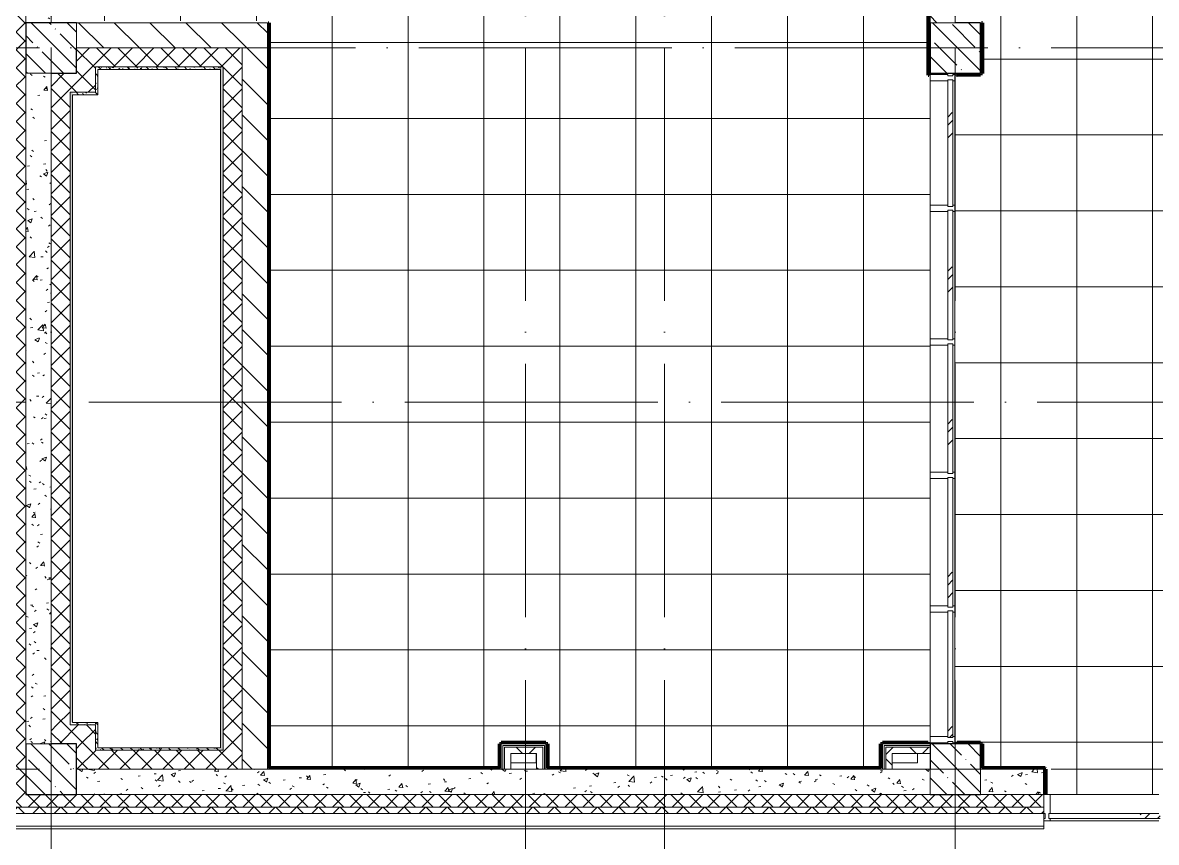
# Model space of a CAD drawing. Header units: millimetres. Extents: x -4370 to 196781, y -4577 to 61202.
# Drawn here: x 113825 to 122789, y 9648 to 16125 of the extents above; entities that cross this region are included whole.
import ezdxf

# ---------------------------------------------------------------- set-up
doc = ezdxf.new("R2010")
doc.units = ezdxf.units.MM
doc.linetypes.add('ADSK_Линия сетки', pattern=[2500, 2000, -250, 0, -250])
for name, color, linetype, lineweight in [('A-FLOR-____-OTLN', 192, 'Continuous', 9), ('A-FLOR-____-PATT', 8, 'Continuous', 9), ('A-GLAZ-____-MCUT', 151, 'Continuous', 9), ('A-GLAZ-____-OTLN', 151, 'Continuous', 9), ('A-GLAZ-CURT-OTLN', 52, 'Continuous', 9), ('A-GLAZ-CWMG-MCUT', 51, 'Continuous', 9), ('A-GLAZ-CWMG-OTLN', 51, 'Continuous', 9), ('A-WALL-____-MCUT', 113, 'Continuous', 9), ('A-WALL-____-PATT', 111, 'Continuous', 9), ('A-WALL-FNSH-MCUT', 113, 'Continuous', 9), ('I-WALL-____-OTLN', 2, 'Continuous', 9), ('S-COLS-____-MCUT', 52, 'Continuous', 9), ('S-COLS-____-OTLN', 52, 'Continuous', 9), ('S-GRID-____-OTLN', 1, 'Continuous', 9)]:
    doc.layers.add(name, color=color, linetype=linetype, lineweight=lineweight)
pattern_1 = [(45, (0, 0), (-70.71068, 70.71068), []), (135, (0, 0), (-70.71068, -70.71068), [])]
pattern_2 = [(135, (0, 0), (-84.85281, -84.85281), []), (225, (0, 0), (84.85281, -84.85281), [])]
pattern_3 = [(50, (0, 0), (364.3679, -31.8783), [38.1, -419.1]), (355, (0, 0), (-70.4859, 382.1133), [30.48, -335.28]), (100.451, (30.36, -2.66), (293.885, 350.2334), [32.38, -356.18]), (46.184, (0, 101.6), (542.1585, -84.0858), [57.15, -628.65]), (96.636, (45.2, 94.6), (474.805, 494.8554), [48.57, -534.27]), (351.184, (0, 101.6), (474.8102, 494.85), [45.72, -502.92]), (21, (50.8, 76.2), (303.2285, -204.53046), [38.1, -419.1]), (326, (50.8, 76.2), (123.6039, 368.376), [30.48, -335.28]), (71.451, (76.07, 59.16), (426.8341, 163.8427), [32.38, -356.18]), (37.5, (0, 0), (6.17665, 169.11015), [16.764, -314.452, 16.764, -323.596, -336.55]), (37.5, (0, 0), (6.17665, 169.11015), [-671.576, 16.764, -319.786]), (7.5, (0, 0), (133.63888, 200.3615), [16.764, -177.292, 16.764, -306.832, -128.27]), (7.5, (0, 0), (133.63888, 200.3615), [-517.652, 16.764, -111.506]), (327.5, (-113.28, 0), (271.18182, -11.45836), [16.764, -110.236, 16.764, -379.476, -525.78]), (327.5, (-113.28, 0), (271.18182, -11.45836), [-523.24, 16.764, -509.016]), (317.5, (-164.08, 0), (296.2585, 50.85285), [16.764, -148.336, 16.764, -246.38, -373.38]), (317.5, (-164.08, 0), (296.2585, 50.85285), [-428.244, 16.764, -356.616])]
pattern_4 = [(135, (0, 0), (-75.43415, -75.43415), [106.68, -17.78, 3.556, -17.78]), (135, (0, 75.39), (-75.43415, -75.43415), []), (50, (0, 0), (127.52922, -11.15758), [13.335, -146.685]), (355, (0, 0), (-24.66966, 133.74002), [10.668, -117.348]), (100.451, (10.63, -0.93), (102.85973, 122.58178), [11.333, -124.663]), (46.184, (0, 35.56), (189.75516, -29.43036), [20.002, -220.027]), (96.636, (15.81, 33.1), (166.1822, 173.1996), [17, -186.995]), (351.184, (0, 35.56), (166.18393, 173.19757), [16.002, -176.022]), (21, (17.78, 26.67), (106.130265, -71.58603), [13.335, -146.685]), (326, (17.78, 26.67), (43.26188, 128.93175), [10.668, -117.348]), (71.451, (26.62, 20.7), (149.39198, 57.34505), [11.333, -124.663]), (37.5, (0, 0), (2.162228, 59.188357), [3.353, -112.573, 3.353, -115.773, -117.792]), (37.5, (0, 0), (2.162228, 59.188357), [-235.052, 3.353, -114.44]), (7.5, (0, 0), (46.773857, 70.126152), [3.353, -64.567, 3.353, -109.906, -44.894]), (7.5, (0, 0), (46.773857, 70.126152), [-181.178, 3.353, -41.542]), (327.5, (-39.65, 0), (94.913671, -4.010093), [3.353, -41.097, 3.353, -135.331, -184.023]), (327.5, (-39.65, 0), (94.913671, -4.010093), [-183.134, 3.353, -180.67]), (317.5, (-57.43, 0), (103.69057, 17.79882), [3.353, -54.432, 3.353, -88.748, -130.683]), (317.5, (-57.43, 0), (103.69057, 17.79882), [-149.885, 3.353, -127.33])]
pattern_5 = [(135, (0, 0), (-141.42136, -141.42136), [])]
pattern_6 = [(45, (0, 0), (-141.42136, 141.42136), []), (135, (0, 0), (-141.42136, -141.42136), [])]
pattern_7 = [(135, (0, 0), (-142.5612, -142.5612), []), (135, (142.56, 0), (-142.5612, -142.5612), [252.016, -50.403, 3.353, -47.05])]

# ---------------------------------------------------------------- blocks, each defined once
blk = doc.blocks.new('PNS_Панель прямоугольная1 - Нр_Стекло - 40мм-40249886-О_АИ_ПП_0_000_Целиком')
at = {"layer": 'A-GLAZ-____-OTLN', "lineweight": 5}
h = blk.add_hatch(dxfattribs=at)
h.set_pattern_fill('FP_23', color=256, style=0, pattern_type=2)
h.set_pattern_definition([(135, (15074.05, -121280), (-282.8427, -282.8427), [200, -600]), (135, (15174.05, -121480), (-282.8427, -282.8427), [600, -200]), (135, (15274.05, -121080), (-282.8427, -282.8427), [200, -600])])
h.paths.add_polyline_path([(500.5, 0), (-500.5, 0), (-500.5, -40), (500.5, -40)])
at = {"layer": 'A-GLAZ-____-MCUT', "color": 10, "lineweight": 5}
for p, q in [((490.5, 0), (-490.5, 0)), ((-490.5, -40), (490.5, -40))]:
    blk.add_line(p, q, dxfattribs=at)
at = {"layer": 'A-GLAZ-____-OTLN', "color": 10, "lineweight": 5}
blk.add_line((-500.5, 0), (500.5, 0), dxfattribs=at)
blk = doc.blocks.new('Прямоугольный импост - Импост структурный с накладкой - 180мм-40249881-О_АИ_ПП_0_000_Целиком')
at = {"layer": 'A-GLAZ-CWMG-OTLN', "color": 10, "lineweight": 5}
for p, q in [((121000, 14683.6), (121000, 15664.5)), ((121197, 14683.6), (121197, 15664.5))]:
    blk.add_line(p, q, dxfattribs=at)
blk = doc.blocks.new('Прямоугольный импост - Импост структурный с накладкой - 180мм-37156558-О_АИ_ПП_0_000_Целиком')
at = {"layer": 'A-GLAZ-CWMG-MCUT', "color": 90}
for p, q in [((-50, 40), (-50, 180)), ((-50, 180), (0, 180)), ((0, 180), (0, 40)), ((-40, 40), (-50, 40)), ((-50, -17), (-50, 0)), ((-50, 0), (-40, 0)), ((-40, 0), (-40, 40)), ((-10, 40), (-10, 0)), ((0, 40), (-10, 40)), ((-10, 0), (0, 0)), ((0, 0), (0, -17)), ((0, -17), (-50, -17))]:
    blk.add_line(p, q, dxfattribs=at)
blk = doc.blocks.new('Прямоугольный импост - Импост структурный с накладкой - 180мм-37156559-О_АИ_ПП_0_000_Целиком')
at = {"layer": 'A-GLAZ-CWMG-MCUT', "color": 90}
for p, q in [((0, 180), (-50, 180)), ((-50, 180), (-50, 40)), ((0, 40), (0, 180)), ((-50, 40), (-40, 40)), ((-40, 0), (-50, 0)), ((-50, 0), (-50, -17)), ((-40, 40), (-40, 0)), ((-10, 0), (-10, 40)), ((-10, 40), (0, 40)), ((0, 0), (-10, 0)), ((0, -17), (0, 0)), ((-50, -17), (0, -17))]:
    blk.add_line(p, q, dxfattribs=at)
blk = doc.blocks.new('PNS_Панель прямоугольная1 - Нр_Стекло - 40мм-40249894-О_АИ_ПП_0_000_Целиком')
at = {"layer": 'A-GLAZ-____-OTLN', "lineweight": 5}
h = blk.add_hatch(dxfattribs=at)
h.set_pattern_fill('FP_24', color=256, style=0, pattern_type=2)
h.set_pattern_definition([(135, (11918.85, -121280), (-282.8427, -282.8427), [200, -600]), (135, (12018.85, -121480), (-282.8427, -282.8427), [600, -200]), (135, (12118.85, -121080), (-282.8427, -282.8427), [200, -600])])
h.paths.add_polyline_path([(513, -40), (513, 0), (-513, 0), (-513, -40), (503, -40)])
at = {"layer": 'A-GLAZ-____-MCUT', "color": 10, "lineweight": 5}
for p, q in [((503, 0), (-503, 0)), ((-503, -40), (503, -40))]:
    blk.add_line(p, q, dxfattribs=at)
at = {"layer": 'A-GLAZ-____-OTLN', "color": 10, "lineweight": 5}
blk.add_line((-513, 0), (513, 0), dxfattribs=at)
blk = doc.blocks.new('Прямоугольный импост - Импост структурный с накладкой - 180мм-40249883-О_АИ_ПП_0_000_Целиком')
at = {"layer": 'A-GLAZ-CWMG-OTLN', "color": 10, "lineweight": 5}
for p, q in [((121000, 11515.9), (121000, 12521.8)), ((121197, 11515.9), (121197, 12521.8))]:
    blk.add_line(p, q, dxfattribs=at)
blk = doc.blocks.new('Прямоугольный импост - Импост структурный с накладкой - 180мм-37156548-О_АИ_ПП_0_000_Целиком')
at = {"layer": 'A-GLAZ-CWMG-MCUT', "color": 90}
for p, q in [((-25, 40), (-25, 180)), ((-25, 180), (25, 180)), ((25, 180), (25, 40)), ((-15, 40), (-25, 40)), ((-25, -17), (-25, 0)), ((-25, 0), (-15, 0)), ((-15, 0), (-15, 40)), ((15, 40), (15, 0)), ((25, 40), (15, 40)), ((15, 0), (25, 0)), ((25, 0), (25, -17)), ((25, -17), (-25, -17))]:
    blk.add_line(p, q, dxfattribs=at)
blk = doc.blocks.new('PNS_Панель прямоугольная1 - Нр_Стекло - 40мм-V9-О_АИ_ПП_0_000_Целиком')
at = {"layer": 'A-GLAZ-____-OTLN', "lineweight": 5}
h = blk.add_hatch(dxfattribs=at)
h.set_pattern_fill('FP_25', color=256, style=0, pattern_type=2)
h.set_pattern_definition([(135, (12974.75, -121280), (-282.8427, -282.8427), [200, -600]), (135, (13074.75, -121480), (-282.8427, -282.8427), [600, -200]), (135, (13174.75, -121080), (-282.8427, -282.8427), [200, -600])])
h.paths.add_polyline_path([(513, 0), (-513, 0), (-513, -40), (513, -40)])
at = {"layer": 'A-GLAZ-____-MCUT', "color": 10, "lineweight": 5}
for p, q in [((503, 0), (-503, 0)), ((-503, -40), (503, -40))]:
    blk.add_line(p, q, dxfattribs=at)
at = {"layer": 'A-GLAZ-____-OTLN', "color": 10, "lineweight": 5}
blk.add_line((-513, 0), (513, 0), dxfattribs=at)
blk = doc.blocks.new('PNS_Панель прямоугольная1 - Нр_Стекло - 40мм-V10-О_АИ_ПП_0_000_Целиком')
at = {"layer": 'A-GLAZ-____-OTLN', "lineweight": 5}
h = blk.add_hatch(dxfattribs=at)
h.set_pattern_fill('FP_26', color=256, style=0, pattern_type=2)
h.set_pattern_definition([(135, (14030.65, -121280), (-282.8427, -282.8427), [200, -600]), (135, (14130.65, -121480), (-282.8427, -282.8427), [600, -200]), (135, (14230.65, -121080), (-282.8427, -282.8427), [200, -600])])
h.paths.add_polyline_path([(513, 0), (-513, 0), (-513, -40), (513, -40)])
at = {"layer": 'A-GLAZ-____-MCUT', "color": 10, "lineweight": 5}
for p, q in [((503, 0), (-503, 0)), ((-503, -40), (503, -40))]:
    blk.add_line(p, q, dxfattribs=at)
at = {"layer": 'A-GLAZ-____-OTLN', "color": 10, "lineweight": 5}
blk.add_line((-513, 0), (513, 0), dxfattribs=at)
blk = doc.blocks.new('PNS_Панель прямоугольная1 - Нр_Стекло - 40мм-V11-О_АИ_ПП_0_000_Целиком')
at = {"layer": 'A-GLAZ-____-OTLN', "lineweight": 5}
h = blk.add_hatch(dxfattribs=at)
h.set_pattern_fill('FP_27', color=256, style=0, pattern_type=2)
h.set_pattern_definition([(135, (10875.45, -121280), (-282.8427, -282.8427), [200, -600]), (135, (10975.45, -121480), (-282.8427, -282.8427), [600, -200]), (135, (11075.45, -121080), (-282.8427, -282.8427), [200, -600])])
h.paths.add_polyline_path([(500.5, 0), (-500.5, 0), (-500.5, -40), (500.5, -40)])
at = {"layer": 'A-GLAZ-____-MCUT', "color": 10, "lineweight": 5}
for p, q in [((490.5, 0), (-490.5, 0)), ((-490.5, -40), (490.5, -40))]:
    blk.add_line(p, q, dxfattribs=at)
at = {"layer": 'A-GLAZ-____-OTLN', "color": 10, "lineweight": 5}
blk.add_line((-500.5, 0), (500.5, 0), dxfattribs=at)
blk = doc.blocks.new('Прямоугольный импост - Импост структурный с накладкой - 180мм-40249885-О_АИ_ПП_0_000_Целиком')
at = {"layer": 'A-GLAZ-CWMG-OTLN', "color": 10, "lineweight": 5}
for p, q in [((121000, 10485), (121000, 11465.9)), ((121197, 10485), (121197, 11465.9))]:
    blk.add_line(p, q, dxfattribs=at)
blk = doc.blocks.new('Прямоугольный импост - Импост структурный с накладкой - 180мм-37156549-О_АИ_ПП_0_000_Целиком')
at = {"layer": 'A-GLAZ-CWMG-MCUT', "color": 90}
for p, q in [((-25, 40), (-25, 180)), ((-25, 180), (25, 180)), ((25, 180), (25, 40)), ((-15, 40), (-25, 40)), ((-25, -17), (-25, 0)), ((-25, 0), (-15, 0)), ((-15, 0), (-15, 40)), ((15, 40), (15, 0)), ((25, 40), (15, 40)), ((15, 0), (25, 0)), ((25, 0), (25, -17)), ((25, -17), (-25, -17))]:
    blk.add_line(p, q, dxfattribs=at)
blk = doc.blocks.new('Прямоугольный импост - Импост структурный с накладкой - 190мм-21718785-О_АИ_ПП_0_000_Целиком')
at = {"layer": 'A-GLAZ-CWMG-MCUT', "color": 90}
for p, q in [((0, 17), (-50, 17)), ((-50, 17), (-50, 0)), ((-50, 0), (-40, 0)), ((-40, 0), (-40, -40)), ((-10, -40), (-10, 0)), ((-10, 0), (0, 0)), ((0, 0), (0, 17)), ((-40, -40), (-50, -40)), ((-50, -40), (-50, -190)), ((0, -40), (-10, -40)), ((0, -190), (0, -40)), ((-50, -190), (0, -190))]:
    blk.add_line(p, q, dxfattribs=at)
blk = doc.blocks.new('PNS_Панель прямоугольная3 - Нр_Стекло - 40мм 2-36086387-О_АИ_ПП_0_000_Целиком')
at = {"layer": 'A-GLAZ-____-OTLN', "lineweight": 5}
h = blk.add_hatch(dxfattribs=at)
h.set_pattern_fill('FP_96', color=256, style=0, pattern_type=2)
h.set_pattern_definition([(45, (-122480, -9735), (-282.8427, 282.8427), [200, -600]), (45, (-122680, -9835), (-282.8427, 282.8427), [600, -200]), (45, (-122280, -9935), (-282.8427, 282.8427), [200, -600])])
h.paths.add_polyline_path([(440, 0), (440, 40), (-440, 40), (-440, 0), (430, 0)])
at = {"layer": 'A-GLAZ-____-MCUT', "color": 10, "lineweight": 5}
for p, q in [((-430, 40), (430, 40)), ((430, 0), (-430, 0))]:
    blk.add_line(p, q, dxfattribs=at)
at = {"layer": 'A-GLAZ-____-OTLN', "color": 10, "lineweight": 5}
blk.add_line((-440, 0), (440, 0), dxfattribs=at)
blk = doc.blocks.new('Прямоугольный импост - Импост структурный с накладкой - 190мм-36086645-О_АИ_ПП_0_000_Целиком')
at = {"layer": 'A-GLAZ-CWMG-OTLN', "color": 10, "lineweight": 5}
for p, q in [((121950, 10025), (122810, 10025)), ((121950, 9818), (122810, 9818))]:
    blk.add_line(p, q, dxfattribs=at)
blk = doc.blocks.new('0083_СОШ675_АР_R22_rvt-1-О_АИ_ПП_0_000_Целиком')
at = {"layer": 'A-WALL-____-PATT', "lineweight": 5}
h = blk.add_hatch(dxfattribs=at)
h.set_pattern_fill('FP_4', color=10, style=0, pattern_type=2)
h.set_pattern_definition(pattern_5)
h.paths.add_polyline_path([(121200, 16125), (121200, 19025), (121000, 19025), (121000, 16125)])
h.paths.add_polyline_path([(121200, 19425), (121200, 20025), (121000, 20025), (121000, 19425)])
h.paths.add_polyline_path([(121200, 22025), (121200, 22415), (121000, 22415), (121000, 22025)])
h = blk.add_hatch(dxfattribs=at)
h.set_pattern_fill('FP_5', color=10, style=0, pattern_type=2)
h.set_pattern_definition(pattern_3)
h.paths.add_polyline_path([(114050, 16125), (114050, 19025), (113850, 19025), (113850, 16125)])
h = blk.add_hatch(dxfattribs=at)
h.set_pattern_fill('FP_6', color=10, style=0, pattern_type=2)
h.set_pattern_definition(pattern_1)
h.paths.add_polyline_path([(113850, 10025), (113850, 18925), (113750, 18925), (113750, 10025), (113766.3, 10025)])
h = blk.add_hatch(dxfattribs=at)
h.set_pattern_fill('FP_4', color=10, style=0, pattern_type=2)
h.set_pattern_definition(pattern_5)
h.paths.add_polyline_path([(115560, 15925), (115560, 16125), (114250, 16125), (114250, 15925), (115008.2, 15925)])
h = blk.add_hatch(dxfattribs=at)
h.set_pattern_fill('FP_4', color=10, style=0, pattern_type=2)
h.set_pattern_definition(pattern_5)
h.paths.add_polyline_path([(115560, 10225), (115760, 10225), (115760, 16125), (115560, 16125), (115560, 10908.3)])
h = blk.add_hatch(dxfattribs=at)
h.set_pattern_fill('FP_1', color=10, style=0, pattern_type=2)
h.set_pattern_definition(pattern_2)
h.paths.add_polyline_path([(115410, 15775), (115410, 15925), (114250, 15925), (114250, 15775), (115390, 15775)])
h = blk.add_hatch(dxfattribs=at)
h.set_pattern_fill('FP_1', color=10, style=0, pattern_type=2)
h.set_pattern_definition(pattern_2)
h.paths.add_polyline_path([(115560, 10225), (115560, 15925), (115410, 15925), (115410, 10225)])
h = blk.add_hatch(dxfattribs=at)
h.set_pattern_fill('FP_5', color=10, style=0, pattern_type=2)
h.set_pattern_definition(pattern_3)
h.paths.add_polyline_path([(114050, 10425), (114050, 15725), (113850, 15725), (113850, 10425)])
h = blk.add_hatch(dxfattribs=at)
h.set_pattern_fill('FP_1', color=10, style=0, pattern_type=2)
h.set_pattern_definition(pattern_2)
h.paths.add_polyline_path([(114050, 10575), (114200, 10575), (114200, 15725), (114050, 15725), (114050, 10595)])
h = blk.add_hatch(dxfattribs=at)
h.set_pattern_fill('FP_1', color=10, style=0, pattern_type=2)
h.set_pattern_definition(pattern_2)
h.paths.add_polyline_path([(114400, 15575), (114400, 15725), (114200, 15725), (114200, 15575), (114387.3, 15575)])
h = blk.add_hatch(dxfattribs=at)
h.set_pattern_fill('FP_1', color=10, style=0, pattern_type=2)
h.set_pattern_definition(pattern_2)
h.paths.add_polyline_path([(114387.3, 15725), (114400, 15725), (114400, 15775), (114250, 15775), (114250, 15725)])
h = blk.add_hatch(dxfattribs=at)
h.set_pattern_fill('FP_2', color=10, style=0, pattern_type=2)
h.set_pattern_definition(pattern_4)
h.paths.add_polyline_path([(115390, 15755), (115390, 15775), (114400, 15775), (114400, 15755), (115008.2, 15755)])
h = blk.add_hatch(dxfattribs=at)
h.set_pattern_fill('FP_2', color=10, style=0, pattern_type=2)
h.set_pattern_definition(pattern_4)
h.paths.add_polyline_path([(114420, 15575), (114420, 15755), (114400, 15755), (114400, 15575)])
h = blk.add_hatch(dxfattribs=at)
h.set_pattern_fill('FP_2', color=10, style=0, pattern_type=2)
h.set_pattern_definition(pattern_4)
h.paths.add_polyline_path([(115410, 10375), (115410, 15775), (115390, 15775), (115390, 10375)])
h = blk.add_hatch(dxfattribs=at)
h.set_pattern_fill('FP_2', color=10, style=0, pattern_type=2)
h.set_pattern_definition(pattern_4)
h.paths.add_polyline_path([(114200, 10595), (114220, 10595), (114220, 15575), (114200, 15575), (114200, 10908.3)])
h = blk.add_hatch(dxfattribs=at)
h.set_pattern_fill('FP_2', color=10, style=0, pattern_type=2)
h.set_pattern_definition(pattern_4)
h.paths.add_polyline_path([(114220, 15555), (114420, 15555), (114420, 15575), (114220, 15575)])
h = blk.add_hatch(dxfattribs=at)
h.set_pattern_fill('FP_2', color=10, style=0, pattern_type=2)
h.set_pattern_definition(pattern_4)
h.paths.add_polyline_path([(114400, 10575), (114420, 10575), (114420, 10595), (114200, 10595), (114200, 10575), (114387.3, 10575)])
h = blk.add_hatch(dxfattribs=at)
h.set_pattern_fill('FP_1', color=10, style=0, pattern_type=2)
h.set_pattern_definition(pattern_2)
h.paths.add_polyline_path([(114400, 10425), (114400, 10575), (114050, 10575), (114050, 10425), (114387.3, 10425)])
h = blk.add_hatch(dxfattribs=at)
h.set_pattern_fill('FP_2', color=10, style=0, pattern_type=2)
h.set_pattern_definition(pattern_4)
h.paths.add_polyline_path([(114420, 10375), (114420, 10575), (114400, 10575), (114400, 10375)])
h = blk.add_hatch(dxfattribs=at)
h.set_pattern_fill('FP_1', color=10, style=0, pattern_type=2)
h.set_pattern_definition(pattern_2)
h.paths.add_polyline_path([(114400, 10225), (114400, 10425), (114250, 10425), (114250, 10225), (114387.3, 10225)])
h = blk.add_hatch(dxfattribs=at)
h.set_pattern_fill('FP_56', color=252, style=0, pattern_type=2)
h.set_pattern_definition(pattern_6)
h.paths.add_polyline_path([(117888.1, 10350), (117888.1, 10400), (117634.6, 10400), (117634.6, 10350), (117802.5, 10350)])
h = blk.add_hatch(dxfattribs=at)
h.set_pattern_fill('FP_56', color=252, style=0, pattern_type=2)
h.set_pattern_definition(pattern_6)
h.paths.add_polyline_path([(117888.1, 10225), (117938.1, 10225), (117938.1, 10400), (117888.1, 10400), (117888.1, 10330.8)])
h = blk.add_hatch(dxfattribs=at)
h.set_pattern_fill('FP_56', color=252, style=0, pattern_type=2)
h.set_pattern_definition(pattern_6)
h.paths.add_polyline_path([(120649.3, 10350), (121000, 10350), (121000, 10400), (120649.3, 10400)])
h = blk.add_hatch(dxfattribs=at)
h.set_pattern_fill('FP_1', color=10, style=0, pattern_type=2)
h.set_pattern_definition(pattern_2)
h.paths.add_polyline_path([(115410, 10225), (115410, 10375), (114400, 10375), (114400, 10225), (115390, 10225)])
h = blk.add_hatch(dxfattribs=at)
h.set_pattern_fill('FP_2', color=10, style=0, pattern_type=2)
h.set_pattern_definition(pattern_4)
h.paths.add_polyline_path([(115390, 10375), (115390, 10395), (114420, 10395), (114420, 10375), (115008.2, 10375)])
h = blk.add_hatch(dxfattribs=at)
h.set_pattern_fill('FP_56', color=252, style=0, pattern_type=2)
h.set_pattern_definition(pattern_6)
h.paths.add_polyline_path([(120649.3, 10225), (120699.3, 10225), (120699.3, 10350), (120649.3, 10350), (120649.3, 10330.8)])
h = blk.add_hatch(dxfattribs=at)
h.set_pattern_fill('FP_5', color=10, style=0, pattern_type=2)
h.set_pattern_definition(pattern_3)
h.paths.add_polyline_path([(121838.7, 10025), (121896, 10025), (121896, 10225), (121400, 10225), (121400, 10025)])
h.paths.add_polyline_path([(119975.8, 10025), (121000, 10025), (121000, 10225), (114250, 10225), (114250, 10025), (118733.9, 10025)])
h = blk.add_hatch(dxfattribs=at)
h.set_pattern_fill('FP_6', color=10, style=0, pattern_type=2)
h.set_pattern_definition(pattern_1)
h.paths.add_polyline_path([(121900, 9925), (121900, 10025), (113750, 10025), (113750, 9925), (121838.7, 9925)])
h = blk.add_hatch(dxfattribs=at)
h.set_pattern_fill('FP_1', color=10, style=0, pattern_type=2)
h.set_pattern_definition(pattern_2)
h.paths.add_polyline_path([(121900, 9875), (121900, 9925), (113700, 9925), (113700, 9875), (121838.7, 9875)])
at = {"layer": 'S-COLS-____-OTLN', "lineweight": 5}
h = blk.add_hatch(dxfattribs=at)
h.set_pattern_fill('FP_3', color=256, style=0, pattern_type=2)
h.set_pattern_definition(pattern_7)
h.paths.add_polyline_path([(114050, 15725), (114250, 15725), (114250, 16125), (113850, 16125), (113850, 15725)])
h = blk.add_hatch(dxfattribs=at)
h.set_pattern_fill('FP_3', color=256, style=0, pattern_type=2)
h.set_pattern_definition(pattern_7)
h.paths.add_polyline_path([(121000, 15725), (121400, 15725), (121400, 16125), (121000, 16125)])
h = blk.add_hatch(dxfattribs=at)
h.set_pattern_fill('FP_3', color=256, style=0, pattern_type=2)
h.set_pattern_definition(pattern_7)
h.paths.add_polyline_path([(113850, 10025), (114250, 10025), (114250, 10425), (113850, 10425)])
h = blk.add_hatch(dxfattribs=at)
h.set_pattern_fill('FP_3', color=256, style=0, pattern_type=2)
h.set_pattern_definition(pattern_7)
h.paths.add_polyline_path([(121000, 10025), (121400, 10025), (121400, 10425), (121000, 10425), (121000, 10225)])
at = {"layer": 'A-FLOR-____-OTLN', "color": 90}
for p, q in [((117885.4, 10350), (117885.4, 10275)), ((120900, 10350), (120900, 10275)), ((117885.4, 10275), (117684.6, 10275)), ((120900, 10275), (120699.3, 10275))]:
    blk.add_line(p, q, dxfattribs=at)
at = {"layer": 'A-WALL-____-MCUT', "color": 50, "lineweight": 13}
for p, q in [((121000, 19025), (121000, 16125)), ((121200, 16125), (121200, 19025)), ((113850, 16125), (113850, 18545.9)), ((113850, 18525.9), (113850, 16125)), ((114050, 16125), (114050, 18042.9)), ((113850, 16125), (114050, 16125)), ((115560, 16125), (114250, 16125)), ((115760, 16125), (115560, 16125)), ((115760, 10225), (115760, 16125)), ((115390, 15925), (114250, 15925)), ((114250, 15925), (114250, 15775)), ((114250, 15925), (115560, 15925)), ((115410, 15925), (115390, 15925)), ((115560, 15925), (115410, 15925)), ((115560, 10225), (115560, 15925)), ((115560, 15925), (115560, 10225)), ((113850, 15725), (113850, 10425)), ((113850, 10425), (113850, 15725)), ((114200, 15725), (114050, 15725)), ((114250, 15725), (114220, 15725)), ((114250, 15775), (114250, 15755)), ((114250, 15755), (114250, 15725)), ((114400, 15775), (115390, 15775)), ((114400, 15755), (114400, 15775)), ((114400, 15725), (114400, 15755)), ((114400, 15725), (114400, 15575)), ((115390, 15775), (115410, 15775)), ((115410, 10375), (115410, 15775)), ((114200, 15575), (114220, 15575)), ((114200, 10595), (114200, 15575)), ((114220, 15575), (114400, 15575)), ((114050, 10425), (114050, 10595)), ((114200, 10575), (114200, 10595)), ((114050, 10575), (114050, 10425)), ((114200, 10575), (114400, 10575)), ((114400, 10575), (114400, 10425)), ((114050, 10425), (114250, 10425)), ((114250, 10425), (114250, 10225)), ((114400, 10425), (114400, 10375)), ((117634.6, 10350), (117634.6, 10400)), ((117888.1, 10400), (117634.6, 10400)), ((117888.1, 10400), (117938.1, 10400)), ((117938.1, 10400), (117938.1, 10225)), ((120649.3, 10350), (120649.3, 10400)), ((121000, 10400), (120649.3, 10400)), ((121000, 10350), (121000, 10400)), ((114420, 10375), (114400, 10375)), ((114420, 10375), (115390, 10375)), ((115410, 10375), (115390, 10375)), ((117634.6, 10350), (117634.6, 10225)), ((117684.6, 10225), (117684.6, 10350)), ((117684.6, 10350), (117888.1, 10350)), ((117888.1, 10350), (117888.1, 10225)), ((120649.3, 10350), (120649.3, 10225)), ((120699.3, 10225), (120699.3, 10350)), ((120699.3, 10350), (121000, 10350)), ((115560, 10225), (114250, 10225)), ((114250, 10225), (114250, 10025)), ((114250, 10225), (114400, 10225)), ((114400, 10225), (114420, 10225)), ((114420, 10225), (115390, 10225)), ((115390, 10225), (115410, 10225)), ((115410, 10225), (115560, 10225)), ((121000, 10225), (115760, 10225)), ((117634.6, 10225), (117684.6, 10225)), ((117888.1, 10225), (117938.1, 10225)), ((120649.3, 10225), (120699.3, 10225)), ((121896, 10225), (121400, 10225)), ((121896, 10025), (121896, 10225)), ((114250, 10025), (121000, 10025)), ((121400, 10025), (121896, 10025)), ((113700, 9875), (121900, 9875)), ((113750, 9925), (121900, 9925)), ((121900, 9875), (121900, 9925))]:
    blk.add_line(p, q, dxfattribs=at)
at = {"layer": 'A-WALL-____-MCUT', "color": 90}
for p, q in [((113850, 15725), (113850, 16125)), ((113850, 10025), (113850, 10425)), ((121900, 10025), (113850, 10025)), ((121900, 9925), (121900, 10025)), ((121900, 9775), (121900, 9875))]:
    blk.add_line(p, q, dxfattribs=at)
at = {"layer": 'A-WALL-____-MCUT', "color": 10, "lineweight": 5}
for p, q in [((114250, 16125), (114250, 15925)), ((121000, 16125), (121200, 16125)), ((114050, 15725), (113850, 15725)), ((114050, 10595), (114050, 15725)), ((114050, 15725), (114050, 10595)), ((114220, 15725), (114200, 15725)), ((114050, 10595), (114050, 10575)), ((113850, 10425), (114050, 10425)), ((117622.1, 10400), (117622.1, 10412.5)), ((117888.1, 10412.5), (117622.1, 10412.5)), ((117622.1, 10350), (117622.1, 10400)), ((117888.1, 10412.5), (117938.1, 10412.5)), ((117938.1, 10412.5), (117950.6, 10412.5)), ((117950.6, 10412.5), (117950.6, 10225)), ((120636.8, 10400), (120636.8, 10412.5)), ((121000, 10412.5), (120636.8, 10412.5)), ((120636.8, 10350), (120636.8, 10400)), ((117622.1, 10350), (117622.1, 10225)), ((120636.8, 10350), (120636.8, 10225)), ((115560, 10225), (115760, 10225)), ((121000, 10025), (121000, 10225)), ((121400, 10225), (121400, 10025)), ((113600, 9775), (121900, 9775))]:
    blk.add_line(p, q, dxfattribs=at)
at = {"layer": 'A-WALL-FNSH-MCUT', "color": 90}
for p, q in [((114420, 15755), (115390, 15755)), ((114420, 15725), (114420, 15755)), ((114420, 15575), (114420, 15725)), ((115390, 15755), (115390, 10395)), ((114220, 15555), (114420, 15555)), ((114220, 10595), (114220, 15555)), ((114420, 15555), (114420, 15575)), ((114420, 10595), (114220, 10595)), ((114420, 10575), (114420, 10595)), ((114420, 10425), (114420, 10575)), ((114420, 10395), (114420, 10425)), ((117888.1, 10425), (117609.6, 10425)), ((117609.6, 10425), (117609.6, 10412.5)), ((117609.6, 10412.5), (117609.6, 10400)), ((117609.6, 10400), (117609.6, 10350)), ((117938.1, 10425), (117888.1, 10425)), ((117950.6, 10425), (117938.1, 10425)), ((117963.1, 10425), (117950.6, 10425)), ((117963.1, 10225), (117963.1, 10425)), ((121000, 10425), (120624.3, 10425)), ((120624.3, 10425), (120624.3, 10412.5)), ((120624.3, 10412.5), (120624.3, 10400)), ((120624.3, 10400), (120624.3, 10350)), ((121000, 10412.5), (121000, 10425)), ((121000, 10400), (121000, 10412.5)), ((115390, 10395), (114420, 10395)), ((117609.6, 10350), (117609.6, 10225)), ((120624.3, 10350), (120624.3, 10225)), ((117609.6, 10225), (117622.1, 10225)), ((117622.1, 10225), (117634.6, 10225)), ((117938.1, 10225), (117950.6, 10225)), ((117950.6, 10225), (117963.1, 10225)), ((120624.3, 10225), (120636.8, 10225)), ((120636.8, 10225), (120649.3, 10225)), ((121900, 9755), (121900, 9775)), ((113580, 9755), (121900, 9755))]:
    blk.add_line(p, q, dxfattribs=at)
at = {"layer": 'S-COLS-____-MCUT', "color": 130, "lineweight": 25}
for p, q in [((114250, 16125), (113850, 16125)), ((113850, 16125), (113850, 15725)), ((121000, 16125), (121000, 15725)), ((121400, 16125), (121200, 16125)), ((121400, 15725), (121400, 16125)), ((114250, 15725), (114250, 15925)), ((114050, 15725), (114250, 15725)), ((121000, 15725), (121400, 15725)), ((113850, 10425), (113850, 10025)), ((114250, 10425), (114050, 10425)), ((114250, 10025), (114250, 10425)), ((121400, 10425), (121000, 10425)), ((121000, 10425), (121000, 10225)), ((121400, 10225), (121400, 10425)), ((113850, 10025), (114250, 10025)), ((121000, 10025), (121400, 10025))]:
    blk.add_line(p, q, dxfattribs=at)
at = {"layer": 'S-COLS-____-OTLN', "color": 90}
for p, q in [((114250, 15925), (114250, 16125)), ((121200, 16125), (121000, 16125)), ((113850, 15725), (114050, 15725)), ((114050, 10425), (113850, 10425)), ((121000, 10225), (121000, 10025)), ((121400, 10025), (121400, 10225))]:
    blk.add_line(p, q, dxfattribs=at)
at = {"layer": 'A-GLAZ-CURT-OTLN', "color": 90, "lineweight": 9, "rotation": 269.9999999999988}
for name, p in [('PNS_Панель прямоугольная1 - Нр_Стекло - 40мм-40249886-О_АИ_ПП_0_000_Целиком', (121180, 15174)), ('PNS_Панель прямоугольная1 - Нр_Стекло - 40мм-V10-О_АИ_ПП_0_000_Целиком', (121180, 14130.6)), ('PNS_Панель прямоугольная1 - Нр_Стекло - 40мм-V9-О_АИ_ПП_0_000_Целиком', (121180, 13074.7)), ('PNS_Панель прямоугольная1 - Нр_Стекло - 40мм-40249894-О_АИ_ПП_0_000_Целиком', (121180, 12018.8)), ('PNS_Панель прямоугольная1 - Нр_Стекло - 40мм-V11-О_АИ_ПП_0_000_Целиком', (121180, 10975.4))]:
    blk.add_blockref(name, p, dxfattribs=at)
at = {"layer": 'A-GLAZ-CURT-OTLN', "color": 90, "lineweight": 9}
blk.add_blockref('PNS_Панель прямоугольная3 - Нр_Стекло - 40мм 2-36086387-О_АИ_ПП_0_000_Целиком', (122380, 9835), dxfattribs=at)
at = {"layer": 'A-GLAZ-CWMG-OTLN', "color": 90, "lineweight": 9}
for name, p, rotation in [('Прямоугольный импост - Импост структурный с накладкой - 180мм-37156559-О_АИ_ПП_0_000_Целиком', (121180, 15714.5), 89.99999999999878), ('Прямоугольный импост - Импост структурный с накладкой - 190мм-21718785-О_АИ_ПП_0_000_Целиком', (121900, 9835), 180)]:
    blk.add_blockref(name, p, dxfattribs=dict(at, rotation=rotation))
for name, p in [('Прямоугольный импост - Импост структурный с накладкой - 180мм-40249881-О_АИ_ПП_0_000_Целиком', (0, 0)), ('Прямоугольный импост - Импост структурный с накладкой - 180мм-40249883-О_АИ_ПП_0_000_Целиком', (0, 2111.8)), ('Прямоугольный импост - Импост структурный с накладкой - 180мм-40249883-О_АИ_ПП_0_000_Целиком', (0, 1055.9)), ('Прямоугольный импост - Импост структурный с накладкой - 180мм-40249883-О_АИ_ПП_0_000_Целиком', (0, 0)), ('Прямоугольный импост - Импост структурный с накладкой - 180мм-40249885-О_АИ_ПП_0_000_Целиком', (0, 0)), ('Прямоугольный импост - Импост структурный с накладкой - 190мм-36086645-О_АИ_ПП_0_000_Целиком', (0, 0))]:
    blk.add_blockref(name, p, dxfattribs=at)
at = {"layer": 'A-GLAZ-CWMG-OTLN', "color": 90, "lineweight": 9, "extrusion": (0, 0, -1), "rotation": 270.0000000000012}
for name, p in [('Прямоугольный импост - Импост структурный с накладкой - 180мм-37156548-О_АИ_ПП_0_000_Целиком', (-121180, 14658.6)), ('Прямоугольный импост - Импост структурный с накладкой - 180мм-37156548-О_АИ_ПП_0_000_Целиком', (-121180, 13602.7)), ('Прямоугольный импост - Импост структурный с накладкой - 180мм-37156548-О_АИ_ПП_0_000_Целиком', (-121180, 12546.8)), ('Прямоугольный импост - Импост структурный с накладкой - 180мм-37156549-О_АИ_ПП_0_000_Целиком', (-121180, 11490.9)), ('Прямоугольный импост - Импост структурный с накладкой - 180мм-37156558-О_АИ_ПП_0_000_Целиком', (-121180, 10435))]:
    blk.add_blockref(name, p, dxfattribs=at)

msp = doc.modelspace()

# ---------------------------------------------------------------- hatches: boundary and pattern name
at = {"layer": 'A-FLOR-____-PATT'}
h = msp.add_hatch(dxfattribs=at)
h.set_pattern_fill('FP_138', color=256, style=0, pattern_type=2)
h.set_pattern_definition([(90, (117472.5, 17167.5), (-600, 4e-14), []), (180, (117472.5, 17167.5), (-7e-14, -600), [])])
h.paths.add_polyline_path([(120596.787751, 10240.000586), (120609.277889, 10240.000586), (120609.277889, 10424.956298), (120614.277889, 10424.956884), (120614.277889, 10434.956884), (120624.277889, 10434.956884), (120624.277889, 10439.956884), (120985, 10439.956884), (120985, 10434.956884), (120990, 10434.956884), (120990, 10429.5), (121000, 10429.5), (120999.978078, 15709.5), (120985, 15709.5), (120985, 20034.999414), (121000, 20034.999414), (121000, 20024.999414), (121200, 20024.999414), (121200, 22024.999414), (120985, 22024.999414), (120985, 24134.999414), (116575, 24135), (116574.728927, 24349.999414), (114575, 24349.999414), (114575.005861, 24150), (114585, 24150), (114585, 24135), (114065.000586, 24135), (114065.000586, 22840), (114249.978078, 22840), (114249.978078, 22835), (114259.978078, 22835), (114259.978078, 22825), (114264.978078, 22824.999414), (114264.978078, 22425), (114259.978078, 22425), (114259.978078, 22415), (114249.978078, 22415), (114248.97823, 22410), (114064.978078, 22410), (114064.978078, 19440), (114256.978078, 19439.225086), (114256.978078, 19435), (114266.978078, 19435), (114266.978078, 19425), (114271.978078, 19424.999414), (114271.978078, 18042.868598), (114266.978078, 18042.868012), (114266.978078, 18032.868598), (114256.978078, 18032.868598), (114256.978078, 18027.868598), (114065.000586, 18027.868598), (114065.000586, 16140), (115760.000586, 16140), (115760.000586, 16135), (115770.000586, 16135), (115770.000586, 16125), (115775.000586, 16124.999414), (115775.000586, 10240.000586), (117594.639531, 10240.000586), (117594.639531, 10424.956884), (117599.639531, 10424.956884), (117599.639531, 10434.956884), (117609.639531, 10434.956884), (117609.639531, 10439.956884), (117963.062819, 10439.956884), (117963.062819, 10434.956884), (117973.062819, 10434.956884), (117973.062819, 10424.956884), (117978.062819, 10424.956298), (117978.062819, 10240.000586), (119975.838735, 10240.000586)])
h.paths.add_polyline_path([(117888.062819, 10424.956298), (117888.060475, 10424.956884), (117802.512635, 10424.956298)])
h.paths.add_polyline_path([(114256.978078, 19225), (114256.977492, 19424.999414), (114249.978078, 19425), (114249.978078, 19225)])
h = msp.add_hatch(dxfattribs=at)
h.set_pattern_fill('FP_136', color=256, style=0, pattern_type=2)
h.set_pattern_definition([(90, (126960, 14637.5), (-600, 4e-14), []), (180, (126960, 14637.5), (-7e-14, -600), [])])
h.paths.add_polyline_path([(121950.001172, 10025.000586), (124685.001172, 10025.000586), (124685.001172, 10225.000586), (124690.001172, 10225.000586), (124690.001172, 10240.000586), (125035, 10240.000586), (125035, 10425), (125040, 10425.000586), (125040, 10435.000586), (125050, 10435.000586), (125050, 10440.000586), (125235, 10440.000586), (125235.010844, 10435.000586), (125245, 10435.000586), (125245, 10425), (125250, 10425.000586), (125250, 12545), (125235, 12545), (125235, 15710.000586), (125049.978078, 15710.000586), (125049.784291, 15715.000586), (125039.978078, 15715.000586), (125039.978078, 15725.000586), (125034.978078, 15725.000586), (125034.978078, 16124.999414), (125039.978078, 16125), (125039.978078, 16135), (125049.978078, 16135), (125049.978078, 16140), (125610, 16140), (125610, 16134.999414), (125660, 16134.999414), (125660, 16084.999414), (126325, 16084.999414), (126325, 16134.999414), (126375, 16134.999414), (126375, 16012.499414), (126422, 16012.499414), (126422, 15979.999414), (128528, 15979.999414), (128528, 16012.499414), (128575, 16012.499414), (128575, 16134.999414), (128625, 16134.999414), (128625, 16097.999414), (129325, 16097.999414), (129325, 16134.999414), (129375, 16134.999414), (129375, 16012.499414), (129422, 16012.499414), (129422, 15979.999414), (131528, 15979.999414), (131528, 16012.499414), (131575, 16012.499414), (131575, 16134.999414), (131625, 16134.999414), (131625, 16084.999414), (132079.978078, 16084.999414), (132079.978078, 16134.999414), (132129.978078, 16134.999414), (132130.857536, 16140), (132285, 16140), (132285, 17285.000586), (132300, 17285.000586), (132300, 16140), (132484.978078, 16140), (132484.978078, 19010.000586), (132300, 19010.000586), (132299.978078, 18895), (132285, 18895), (132285, 19199.999414), (121414.978078, 19199.999414), (121414.978078, 19010), (121215, 19010), (121215, 16140), (121399.999886, 16140), (121400, 16135), (121410, 16135), (121410, 16125), (121415, 16124.999414), (121415, 15724.502055), (121410, 15724.500586), (121410, 15714.500586), (121400, 15714.500586), (121398.921975, 15709.500586), (121200, 15709.5), (121200, 15724.5), (121197, 15724.5), (121197, 10425), (121200, 10425), (121200, 10429.5), (121210, 10429.621636), (121210, 10435), (121215, 10435), (121215, 10440), (121399.978078, 10440), (121399.978078, 10435), (121409.978078, 10435), (121409.978078, 10425), (121414.978078, 10424.999414), (121414.978078, 10240.000586), (121910.001172, 10240.000586), (121910.001172, 10225.000586), (121915.001172, 10225.000586), (121915.001172, 10025.000586), (121940.001172, 10025.000586)])
h.paths.add_polyline_path([(121896.001172, 10025.000586), (121900.001133, 10025.000586), (121900.000586, 10225), (121896.001172, 10225.000586), (121896.001172, 10085)])
h.paths.add_polyline_path([(125099.978078, 12945.000001), (124999.978078, 12945.000001), (124999.978078, 13145.000001), (125099.978078, 13145.000001)])
h.paths.add_polyline_path([(125620, 15925), (126350, 15925), (126350, 15927.999414), (125610, 15927.999414), (125610, 15925)])
h.paths.add_polyline_path([(131615, 15925), (131615, 15927.999414), (131585, 15927.999414), (131585, 15925), (131611.000039, 15925)])
h.paths.add_polyline_path([(132114.978078, 15925), (132129.978078, 15925), (132129.978078, 15927.999414), (132089.978078, 15927.999414), (132089.978078, 15925)])
h.paths.add_polyline_path([(128600, 15925), (128615, 15925), (128615, 15927.999414), (128600, 15927.999414)])
h.paths.add_polyline_path([(129350, 15925), (129350, 15927.999414), (129335, 15927.999414), (129335, 15925)])
h.paths.add_polyline_path([(131625, 15979.999414), (131625, 15984.999414), (131615, 15984.999414), (131615, 15979.999414)])
at = {"layer": 'A-WALL-____-PATT'}
h = msp.add_hatch(color=7, dxfattribs=at)
h.paths.add_polyline_path([(120990, 10424.956884), (121000, 10424.956884), (121000, 10429.5), (120990, 10429.5)])
h.paths.add_polyline_path([(120990, 15709.5), (121000, 15709.5), (121000, 20034.999414), (120990, 20034.999414), (120990, 17838.54332)])
h.paths.add_polyline_path([(121000, 22024.999414), (121000, 24140), (120990, 24140), (120990, 22024.999414)])
for points in [[(115770.000586, 10225.000586), (115770.000586, 16125), (115760.000586, 16125), (115760.000586, 10225.000586)], [(121410, 15714.500586), (121410, 16125), (121400, 16125), (121400, 15714.500586)], [(121400, 15714.500586), (121400, 15724.500586), (121200, 15724.500586), (121200, 15714.500586), (121217.736766, 15714.500586)], [(121210, 15709.5), (121210, 15714.500586), (121200, 15714.500586), (121200, 15709.5)], [(117599.639531, 10235.000586), (117609.639531, 10235.000586), (117609.639531, 10434.956884), (117599.639531, 10434.956884), (117599.639531, 10330.783777)], [(117963.062819, 10424.956884), (117973.062819, 10424.956884), (117973.062819, 10434.956884), (117609.639531, 10434.956884), (117609.639531, 10424.956884), (117802.512635, 10424.956884)], [(117973.062819, 10235.000586), (117973.062819, 10424.956884), (117963.062819, 10424.956884), (117963.062819, 10235.000586)], [(120614.277889, 10235.000586), (120624.277889, 10235.000586), (120624.277889, 10434.956884), (120614.277889, 10434.956884), (120614.277889, 10330.783777)], [(120624.277889, 10424.956884), (120990, 10424.956884), (120990, 10434.956884), (120624.277889, 10434.956884)], [(121217.736766, 10425), (121399.978078, 10425), (121399.978078, 10435), (121210, 10435), (121210, 10429.5), (121200, 10429.5), (121200, 10425)], [(121409.978078, 10235.000586), (121409.978078, 10435), (121399.978078, 10435), (121399.978078, 10235.000586)], [(117609.639531, 10225.000586), (117609.639531, 10235.000586), (115770.000586, 10235.000586), (115770.000586, 10225.000586), (117492.042675, 10225.000586)], [(120624.277889, 10225.000586), (120624.277889, 10235.000586), (117963.062819, 10235.000586), (117963.062819, 10225.000586), (120596.787751, 10225.000586)], [(121910.001172, 10025), (121910.001172, 10225.000586), (121900.001172, 10225.000586), (121900.001172, 10025)]]:
    msp.add_hatch(color=7, dxfattribs=at).paths.add_polyline_path(points)
h = msp.add_hatch(color=7, dxfattribs=at)
h.paths.add_polyline_path([(121910.001172, 10225.000586), (121910.001172, 10235.000586), (121399.978078, 10235.000586), (121399.978078, 10225.000586), (121900.001172, 10225.000586)])
h.paths.add_polyline_path([(125040, 10225.000586), (125040, 10235.000586), (124690.001172, 10235.000586), (124690.001172, 10225.000586), (124943.430856, 10225.000586)])

# ---------------------------------------------------------------- linework, layer by layer
at = {"layer": 'A-FLOR-____-OTLN'}
for p, q in [((121200, 15724.5), (121197, 15724.5)), ((121197, 15724.5), (121197, 15714.5)), ((121000, 10429.5), (121000, 10434.999414)), ((121197, 10434.999414), (121197, 10425))]:
    msp.add_line(p, q, dxfattribs=at)
at = {"layer": 'A-WALL-____-MCUT', "color": 7}
for p, q in [((120990, 20034.999414), (120990, 15709.5)), ((121000, 15709.5), (121000, 20034.999414)), ((115760.000586, 16125), (115760.000586, 10225.000586)), ((115770.000586, 10235.000586), (115770.000586, 16135)), ((121400, 16125), (121400, 15724.500586)), ((121410, 15714.500586), (121410, 16135)), ((120990, 15709.5), (121000, 15709.5)), ((121400, 15724.500586), (121200, 15724.500586)), ((121200, 15724.500586), (121200, 15709.5)), ((121200, 15709.5), (121210, 15709.5)), ((121210, 15714.500586), (121410, 15714.500586)), ((121210, 15709.5), (121210, 15714.500586)), ((117599.639531, 10434.956884), (117599.639531, 10235.000586)), ((117973.062819, 10434.956884), (117599.639531, 10434.956884)), ((117609.639531, 10225.000586), (117609.639531, 10424.956884)), ((117609.639531, 10424.956884), (117963.062819, 10424.956884)), ((117963.062819, 10424.956884), (117963.062819, 10225.000586)), ((117973.062819, 10235.000586), (117973.062819, 10434.956884)), ((120614.277889, 10434.956884), (120614.277889, 10235.000586)), ((120990, 10434.956884), (120614.277889, 10434.956884)), ((120624.277889, 10225.000586), (120624.277889, 10424.956884)), ((120624.277889, 10424.956884), (121000, 10424.956884)), ((120990, 10429.5), (120990, 10434.956884)), ((121000, 10429.5), (120990, 10429.5)), ((121000, 10424.956884), (121000, 10429.5)), ((121210, 10429.5), (121200, 10429.5)), ((121200, 10429.5), (121200, 10425)), ((121200, 10425), (121399.978078, 10425)), ((121409.978078, 10435), (121210, 10435)), ((121210, 10435), (121210, 10429.5)), ((121399.978078, 10425), (121399.978078, 10225.000586)), ((121409.978078, 10235.000586), (121409.978078, 10435)), ((115760.000586, 10225.000586), (117609.639531, 10225.000586)), ((117599.639531, 10235.000586), (115770.000586, 10235.000586)), ((117963.062819, 10225.000586), (120624.277889, 10225.000586)), ((120614.277889, 10235.000586), (117973.062819, 10235.000586)), ((121399.978078, 10225.000586), (121900.001172, 10225.000586)), ((121910.001172, 10235.000586), (121409.978078, 10235.000586)), ((121900.001172, 10225.000586), (121900.001172, 10025)), ((121910.001172, 10225.000586), (121910.001172, 10235.000586)), ((121910.001172, 10025), (121910.001172, 10225.000586)), ((121900.001172, 10025), (121910.001172, 10025))]:
    msp.add_line(p, q, dxfattribs=at)
at = {"layer": 'I-WALL-____-OTLN', "color": 20, "lineweight": 90}
for p, q in [((120985, 15709.5), (120985, 20034.999414)), ((115775.000586, 16125), (115775.000586, 10235.000586)), ((121415, 16125), (121410, 16125)), ((121415, 16125), (121415, 15724.500586)), ((120985, 15709.5), (120990, 15709.5)), ((121400, 15709.500586), (121210, 15709.500586)), ((121210, 15709.5), (121215, 15709.5)), ((121215, 15714.500586), (121215, 15709.5)), ((121400, 15709.500586), (121400, 15714.500586)), ((121410, 15724.500586), (121415, 15724.500586)), ((117594.639531, 10234.973258), (117594.639531, 10424.956884)), ((117599.639531, 10424.956884), (117594.639531, 10424.956884)), ((117609.639531, 10439.956884), (117963.062819, 10439.956884)), ((117609.639531, 10439.956884), (117609.639531, 10434.956884)), ((117963.062819, 10434.956884), (117963.062819, 10439.956884)), ((117978.062819, 10424.956884), (117973.062819, 10424.956884)), ((117978.062819, 10424.956884), (117978.062819, 10234.981727)), ((120609.277889, 10235.000586), (120609.277889, 10424.956884)), ((120614.277889, 10424.956884), (120609.277889, 10424.956884)), ((120624.277889, 10439.956884), (120985, 10439.956884)), ((120624.277889, 10439.956884), (120624.277889, 10434.956884)), ((120985, 10434.956884), (120985, 10439.956884)), ((121215, 10440), (121399.978078, 10440)), ((121215, 10440), (121215, 10435)), ((121399.978078, 10435), (121399.978078, 10440)), ((121414.978078, 10425), (121409.978078, 10425)), ((121414.978078, 10425), (121414.978078, 10234.89855)), ((115769.992097, 10240.000586), (117599.639531, 10240.000586)), ((117973.062819, 10240.000586), (120614.277889, 10240.000586)), ((121409.978078, 10240.000586), (121910.001172, 10240.000586)), ((121910.001172, 10235.000586), (121910.001172, 10240.000586)), ((121915.001172, 10225.000586), (121910.001172, 10225.000586)), ((121915.001172, 10225.000586), (121915.001172, 10025))]:
    msp.add_line(p, q, dxfattribs=at)
at = {"layer": 'S-GRID-____-OTLN', "linetype": 'ADSK_Линия сетки'}
for p, q in [((114050.000586, -3572.657751), (114050.000586, 61202.00513)), ((117800.000586, -3572.657751), (117800.000586, 61202.00513)), ((118900.001, -3572.657751), (118900.001, 61202.00513)), ((121200.001, -3572.657751), (121200.001, 61202.00513)), ((-3047.723308, 15925.000586), (156348.554077, 15925.000586)), ((156348.554077, 13125.11992), (99320, 13125.11992)), ((-3047.723308, 10225.000586), (156348.554077, 10225.000586))]:
    msp.add_line(p, q, dxfattribs=at)

# ---------------------------------------------------------------- block references
at = {"lineweight": 5}
msp.add_blockref('0083_СОШ675_АР_R22_rvt-1-О_АИ_ПП_0_000_Целиком', (0, 0), dxfattribs=at)

doc.saveas('drawing.dxf')
